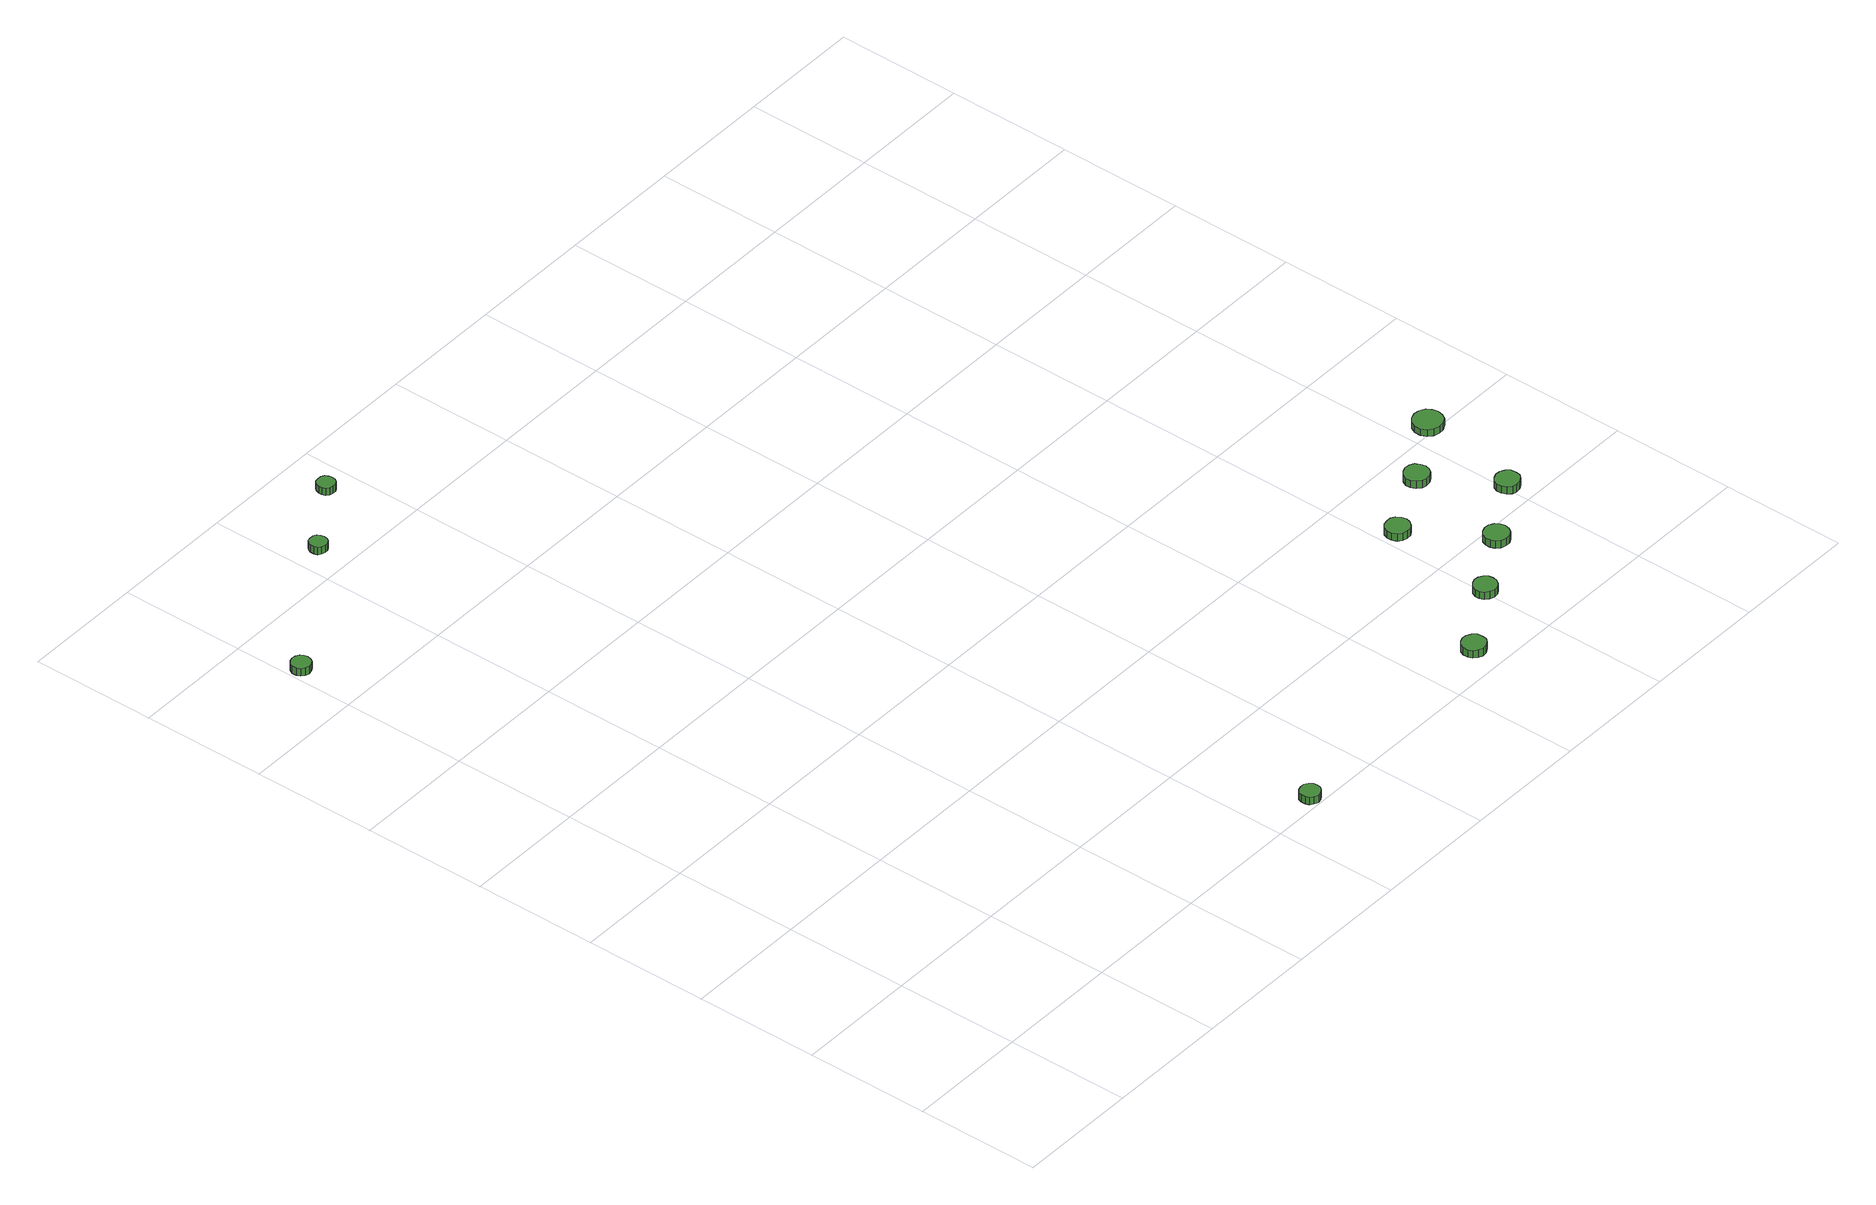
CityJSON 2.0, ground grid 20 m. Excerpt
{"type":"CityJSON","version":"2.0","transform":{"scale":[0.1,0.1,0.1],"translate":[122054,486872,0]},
"CityObjects":{
"tree1":{"type":"SolitaryVegetationObject","attributes":{"function":"something"},"geometry":[{"type":"MultiSurface","lod":"1","boundaries":[[[0,1,2,3,4,5,6,7,8,9,10,11,12,13,14]],[[15,16,17,18,19,20,21,22,23,24,25,26,27,28,29]],[[0,29,28,1]],[[1,28,27,2]],[[2,27,26,3]],[[3,26,25,4]],[[4,25,24,5]],[[5,24,23,6]],[[6,23,22,7]],[[7,22,21,8]],[[8,21,20,9]],[[9,20,19,10]],[[10,19,18,11]],[[11,18,17,12]],[[12,17,16,13]],[[13,16,15,14]],[[14,15,29,0]]]}]},
"tree2":{"type":"SolitaryVegetationObject","attributes":{"function":"something"},"geometry":[{"type":"MultiSurface","lod":"1","boundaries":[[[30,31,32,33,34,35,36,37,38,39,40,41,42,43,44]],[[45,46,47,48,49,50,51,52,53,54,55,56,57,58,59]],[[30,59,58,31]],[[31,58,57,32]],[[32,57,56,33]],[[33,56,55,34]],[[34,55,54,35]],[[35,54,53,36]],[[36,53,52,37]],[[37,52,51,38]],[[38,51,50,39]],[[39,50,49,40]],[[40,49,48,41]],[[41,48,47,42]],[[42,47,46,43]],[[43,46,45,44]],[[44,45,59,30]]]}]},
"tree3":{"type":"SolitaryVegetationObject","attributes":{"function":"something"},"geometry":[{"type":"MultiSurface","lod":"1","boundaries":[[[60,61,62,63,64,65,66,67,68,69,70,71,72,73,74]],[[75,76,77,78,79,80,81,82,83,84,85,86,87,88,89]],[[60,89,88,61]],[[61,88,87,62]],[[62,87,86,63]],[[63,86,85,64]],[[64,85,84,65]],[[65,84,83,66]],[[66,83,82,67]],[[67,82,81,68]],[[68,81,80,69]],[[69,80,79,70]],[[70,79,78,71]],[[71,78,77,72]],[[72,77,76,73]],[[73,76,75,74]],[[74,75,89,60]]]}]},
"tree4":{"type":"SolitaryVegetationObject","attributes":{"function":"something"},"geometry":[{"type":"MultiSurface","lod":"1","boundaries":[[[90,91,92,93,94,95,96,97,98,99,100,101,102,103,104]],[[105,106,107,108,109,110,111,112,113,114,115,116,117,118,119]],[[90,119,118,91]],[[91,118,117,92]],[[92,117,116,93]],[[93,116,115,94]],[[94,115,114,95]],[[95,114,113,96]],[[96,113,112,97]],[[97,112,111,98]],[[98,111,110,99]],[[99,110,109,100]],[[100,109,108,101]],[[101,108,107,102]],[[102,107,106,103]],[[103,106,105,104]],[[104,105,119,90]]]}]},
"tree5":{"type":"SolitaryVegetationObject","attributes":{"function":"something"},"geometry":[{"type":"MultiSurface","lod":"1","boundaries":[[[120,121,122,123,124,125,126,127,128,129,130,131,132,133,134]],[[135,136,137,138,139,140,141,142,143,144,145,146,147,148,149]],[[120,149,148,121]],[[121,148,147,122]],[[122,147,146,123]],[[123,146,145,124]],[[124,145,144,125]],[[125,144,143,126]],[[126,143,142,127]],[[127,142,141,128]],[[128,141,140,129]],[[129,140,139,130]],[[130,139,138,131]],[[131,138,137,132]],[[132,137,136,133]],[[133,136,135,134]],[[134,135,149,120]]]}]},
"tree6":{"type":"SolitaryVegetationObject","attributes":{"function":"something"},"geometry":[{"type":"MultiSurface","lod":"1","boundaries":[[[150,151,152,153,154,155,156,157,158,159,160,161,162,163,164]],[[165,166,167,168,169,170,171,172,173,174,175,176,177,178,179]],[[150,179,178,151]],[[151,178,177,152]],[[152,177,176,153]],[[153,176,175,154]],[[154,175,174,155]],[[155,174,173,156]],[[156,173,172,157]],[[157,172,171,158]],[[158,171,170,159]],[[159,170,169,160]],[[160,169,168,161]],[[161,168,167,162]],[[162,167,166,163]],[[163,166,165,164]],[[164,165,179,150]]]}]},
"tree7":{"type":"SolitaryVegetationObject","attributes":{"function":"something"},"geometry":[{"type":"MultiSurface","lod":"1","boundaries":[[[180,181,182,183,184,185,186,187,188,189,190,191,192,193,194]],[[195,196,197,198,199,200,201,202,203,204,205,206,207,208,209]],[[180,209,208,181]],[[181,208,207,182]],[[182,207,206,183]],[[183,206,205,184]],[[184,205,204,185]],[[185,204,203,186]],[[186,203,202,187]],[[187,202,201,188]],[[188,201,200,189]],[[189,200,199,190]],[[190,199,198,191]],[[191,198,197,192]],[[192,197,196,193]],[[193,196,195,194]],[[194,195,209,180]]]}]},
"tree8":{"type":"SolitaryVegetationObject","attributes":{"function":"something"},"geometry":[{"type":"MultiSurface","lod":"1","boundaries":[[[210,211,212,213,214,215,216,217,218,219,220,221,222,223,224]],[[225,226,227,228,229,230,231,232,233,234,235,236,237,238,239]],[[210,239,238,211]],[[211,238,237,212]],[[212,237,236,213]],[[213,236,235,214]],[[214,235,234,215]],[[215,234,233,216]],[[216,233,232,217]],[[217,232,231,218]],[[218,231,230,219]],[[219,230,229,220]],[[220,229,228,221]],[[221,228,227,222]],[[222,227,226,223]],[[223,226,225,224]],[[224,225,239,210]]]}]},
"tree9":{"type":"SolitaryVegetationObject","attributes":{"function":"something"},"geometry":[{"type":"MultiSurface","lod":"1","boundaries":[[[240,241,242,243,244,245,246,247,248,249,250,251,252,253,254]],[[255,256,257,258,259,260,261,262,263,264,265,266,267,268,269]],[[240,269,268,241]],[[241,268,267,242]],[[242,267,266,243]],[[243,266,265,244]],[[244,265,264,245]],[[245,264,263,246]],[[246,263,262,247]],[[247,262,261,248]],[[248,261,260,249]],[[249,260,259,250]],[[250,259,258,251]],[[251,258,257,252]],[[252,257,256,253]],[[253,256,255,254]],[[254,255,269,240]]]}]},
"tree10":{"type":"SolitaryVegetationObject","attributes":{"function":"something"},"geometry":[{"type":"MultiSurface","lod":"1","boundaries":[[[270,271,272,273,274,275,276,277,278,279,280,281,282,283,284]],[[285,286,287,288,289,290,291,292,293,294,295,296,297,298,299]],[[270,299,298,271]],[[271,298,297,272]],[[272,297,296,273]],[[273,296,295,274]],[[274,295,294,275]],[[275,294,293,276]],[[276,293,292,277]],[[277,292,291,278]],[[278,291,290,279]],[[279,290,289,280]],[[280,289,288,281]],[[281,288,287,282]],[[282,287,286,283]],[[283,286,285,284]],[[284,285,299,270]]]}]},
"tree11":{"type":"SolitaryVegetationObject","attributes":{"function":"something"},"geometry":[{"type":"MultiSurface","lod":"1","boundaries":[[[300,301,302,303,304,305,306,307,308,309,310,311,312,313,314]],[[315,316,317,318,319,320,321,322,323,324,325,326,327,328,329]],[[300,329,328,301]],[[301,328,327,302]],[[302,327,326,303]],[[303,326,325,304]],[[304,325,324,305]],[[305,324,323,306]],[[306,323,322,307]],[[307,322,321,308]],[[308,321,320,309]],[[309,320,319,310]],[[310,319,318,311]],[[311,318,317,312]],[[312,317,316,313]],[[313,316,315,314]],[[314,315,329,300]]]}]}
},
"vertices":[
[36,1302,20],[34,1308,20],[31,1313,20],[25,1316,20],[19,1317,20],[13,1315,20],[8,1311,20],[5,1305,20],[5,1298,20],[8,1292,20],[13,1288,20],[19,1286,20],[25,1287,20],[31,1290,20],[34,1295,20],[34,1295,7],[31,1290,7],[25,1287,7],[19,1286,7],[13,1288,7],[8,1292,7],[5,1298,7],[5,1305,7],[8,1311,7],[13,1315,7],[19,1317,7],[25,1316,7],[31,1313,7],[34,1308,7],[36,1302,7],
[260,1454,19],[259,1459,19],[256,1464,19],[251,1467,19],[245,1467,19],[239,1466,19],[235,1462,19],[233,1456,19],[233,1451,19],[235,1445,19],[239,1442,19],[245,1440,19],[251,1440,19],[256,1443,19],[259,1448,19],[259,1448,6],[256,1443,6],[251,1440,6],[245,1440,6],[239,1442,6],[235,1445,6],[233,1451,6],[233,1456,6],[235,1462,6],[239,1466,6],[245,1467,6],[251,1467,6],[256,1464,6],[259,1459,6],[260,1454,6],
[704,17,21],[703,24,21],[699,29,21],[693,33,21],[687,33,21],[680,31,21],[675,27,21],[673,21,21],[673,14,21],[675,8,21],[680,4,21],[687,1,21],[693,2,21],[699,6,21],[703,11,21],[703,11,8],[699,6,8],[693,2,8],[687,1,8],[680,4,8],[675,8,8],[673,14,8],[673,21,8],[675,27,8],[680,31,8],[687,33,8],[693,33,8],[699,29,8],[703,24,8],[704,17,8],
[370,1528,19],[369,1534,19],[366,1539,19],[361,1542,19],[355,1542,19],[349,1541,19],[345,1537,19],[343,1531,19],[343,1526,19],[345,1520,19],[349,1516,19],[355,1515,19],[361,1515,19],[366,1518,19],[369,1523,19],[369,1523,6],[366,1518,6],[361,1515,6],[355,1515,6],[349,1516,6],[345,1520,6],[343,1526,6],[343,1531,6],[345,1537,6],[349,1541,6],[355,1542,6],[361,1542,6],[366,1539,6],[369,1534,6],[370,1528,6],
[1109,47,21],[1108,55,21],[1103,61,21],[1096,65,21],[1088,66,21],[1081,63,21],[1075,58,21],[1072,51,21],[1072,43,21],[1075,36,21],[1081,31,21],[1088,28,21],[1096,29,21],[1103,33,21],[1108,39,21],[1108,39,8],[1103,33,8],[1096,29,8],[1088,28,8],[1081,31,8],[1075,36,8],[1072,43,8],[1072,51,8],[1075,58,8],[1081,63,8],[1088,66,8],[1096,65,8],[1103,61,8],[1108,55,8],[1109,47,8],
[1221,118,20],[1220,125,20],[1215,131,20],[1209,135,20],[1201,136,20],[1194,133,20],[1188,128,20],[1185,121,20],[1185,114,20],[1188,107,20],[1194,102,20],[1201,99,20],[1209,100,20],[1215,104,20],[1220,110,20],[1220,110,7],[1215,104,7],[1209,100,7],[1201,99,7],[1194,102,7],[1188,107,7],[1185,114,7],[1185,121,7],[1188,128,7],[1194,133,7],[1201,136,7],[1209,135,7],[1215,131,7],[1220,125,7],[1221,118,7],
[1248,296,19],[1246,304,19],[1241,311,19],[1235,315,19],[1227,315,19],[1219,313,19],[1213,308,19],[1210,300,19],[1210,293,19],[1213,285,19],[1219,280,19],[1227,278,19],[1235,278,19],[1241,282,19],[1246,289,19],[1246,289,6],[1241,282,6],[1235,278,6],[1227,278,6],[1219,280,6],[1213,285,6],[1210,293,6],[1210,300,6],[1213,308,6],[1219,313,6],[1227,315,6],[1235,315,6],[1241,311,6],[1246,304,6],[1248,296,6],
[1323,178,20],[1321,186,20],[1316,193,20],[1309,197,20],[1301,198,20],[1293,195,20],[1287,190,20],[1284,182,20],[1284,174,20],[1287,167,20],[1293,161,20],[1301,159,20],[1309,159,20],[1316,163,20],[1321,170,20],[1321,170,7],[1316,163,7],[1309,159,7],[1301,159,7],[1293,161,7],[1287,167,7],[1284,174,7],[1284,182,7],[1287,190,7],[1293,195,7],[1301,198,7],[1309,197,7],[1316,193,7],[1321,186,7],[1323,178,7],
[1357,350,19],[1355,358,19],[1351,365,19],[1344,369,19],[1335,370,19],[1328,367,19],[1322,362,19],[1318,354,19],[1318,346,19],[1322,339,19],[1328,333,19],[1335,331,19],[1344,332,19],[1351,336,19],[1355,342,19],[1355,342,6],[1351,336,6],[1344,332,6],[1335,331,6],[1328,333,6],[1322,339,6],[1318,346,6],[1318,354,6],[1322,362,6],[1328,367,6],[1335,370,6],[1344,369,6],[1351,365,6],[1355,358,6],[1357,350,6],
[1425,242,20],[1424,250,20],[1419,256,20],[1412,260,20],[1404,261,20],[1397,258,20],[1391,253,20],[1388,246,20],[1388,238,20],[1391,231,20],[1397,225,20],[1404,223,20],[1412,224,20],[1419,228,20],[1424,234,20],[1424,234,7],[1419,228,7],[1412,224,7],[1404,223,7],[1397,225,7],[1391,231,7],[1388,238,7],[1388,246,7],[1391,253,7],[1397,258,7],[1404,261,7],[1412,260,7],[1419,256,7],[1424,250,7],[1425,242,7],
[1463,413,19],[1461,422,19],[1456,430,19],[1447,435,19],[1438,436,19],[1428,433,19],[1421,427,19],[1417,418,19],[1417,408,19],[1421,399,19],[1428,393,19],[1438,390,19],[1447,391,19],[1456,396,19],[1461,404,19],[1461,404,7],[1456,396,7],[1447,391,7],[1438,390,7],[1428,393,7],[1421,399,7],[1417,408,7],[1417,418,7],[1421,427,7],[1428,433,7],[1438,436,7],[1447,435,7],[1456,430,7],[1461,422,7],[1463,413,7]
]}
